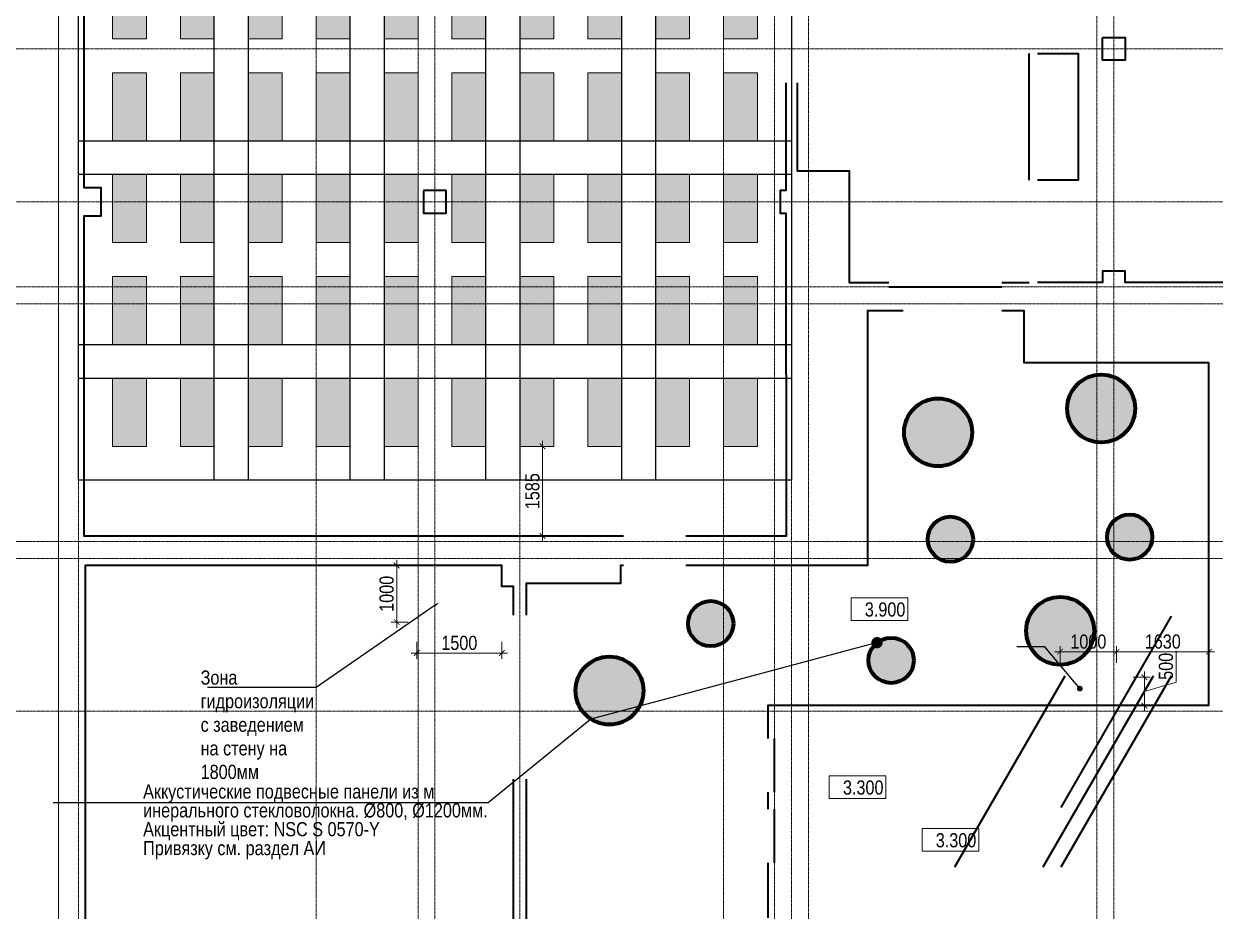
# Model space of a CAD drawing. Header units: millimetres. Extents: x -328335 to 1460319, y -208171 to 164069.
# Drawn here: x -967 to 20090, y 57669 to 73344 of the extents above; entities that cross this region are included whole.
import ezdxf
from ezdxf import colors
from ezdxf.entities.mleader import LeaderData, LeaderLine
from ezdxf.enums import TextEntityAlignment as Align
from ezdxf.math import Vec2, Vec3

# ---------------------------------------------------------------- set-up
doc = ezdxf.new("R2010")
doc.units = ezdxf.units.MM
doc.header["$LTSCALE"] = 0.5
doc.linetypes.add('CENTER', pattern=[50.8, 31.75, -6.35, 6.35, -6.35])
doc.linetypes.add('DASHED', pattern=[19.05, 12.7, -6.35])
doc.layers.get('Defpoints').update_dxf_attribs({"color": 140})
for name, color, linetype, lineweight in [('АИ_Плинтус', 3, 'Continuous', 9), ('АИ_Полы', 1, 'Continuous', 9), ('АИ_Полы марка', 1, 'Continuous', 13), ('АИ_Полы_размеры', 7, 'Continuous', 5), ('АР6_потолок_отм', 5, 'Continuous', 5), ('АЦ_Бафы', 8, 'Continuous', 0), ('АЦ_Выноски', 7, 'Continuous', 5), ('АЦ_Стены', 8, 'Continuous', 70)]:
    doc.layers.add(name, color=color, linetype=linetype, lineweight=lineweight)
doc.layers.add('АИ_Т_Профиль', color=2, linetype='Continuous', lineweight=40, true_color=0xffff00)
doc.layers.add('РД_Оси_100', color=7, linetype='Continuous', lineweight=0, true_color=0x525252)
doc.layers.add('АР6_Г_профиль плитки', color=220, linetype='Continuous', lineweight=35, plot=False)
doc.layers.add('АР_Делит', color=120, linetype='Continuous', lineweight=0, plot=False)
doc.layers.add('ФВ-5', color=7, linetype='Continuous')
doc.styles.add('Arial_Narrow_08', font='ARIALN.TTF', dxfattribs={"width": 0.8})
doc.styles.get("Standard").update_dxf_attribs({"font": 'romans.shx', "width": 0.75})
doc.styles.add('style1', font='ARIALN.TTF')
doc.dimstyles.new('Dim100_ареал', dxfattribs={"dimscale": 100, "dimtxt": 2.5, "dimasz": 1, "dimexe": 1, "dimexo": 1, "dimgap": 0.5, "dimtad": 1, "dimzin": 12, "dimdsep": 46, "dimtxsty": 'style1', "dimblk": 'ARCHTICK', "dimcen": 1, "dimdle": 1, "dimaunit": 1, "dimadec": 0, "dimazin": 3, "dimtfac": 1, "dimtmove": 1, "dimatfit": 3, "dimldrblk": 'OPEN30', "dimfxl": 2, "dimfxlon": 1, "dimtolj": 1, "dimtzin": 0, "dimlwd": 5, "dimlwe": 5, "dimarcsym": 0})

# ---------------------------------------------------------------- blocks, each defined once
blk = doc.blocks.new('СОШ_2200_АР_ОСИ_М100_28.05.24')
at = {"layer": 'АР_Делит', "color": 5, "linetype": 'DASHED'}
blk.add_lwpolyline([(114955, 135155), (114955, -355), (93595.036, -355), (93595.036, 13855), (94145, 13855), (94145, 68320), (66055, 68320), (66055, 13857.73), (83455, 13857.73), (83455, -355), (45245, -355), (45245, 13145), (44695, 13145), (44695, 26755), (45245, 26755), (45245, 68320), (20455, 68320), (20455, 26755), (27955, 26755), (27955, 13145), (-355, 13145), (-355, 100855), (37145, 100855), (37145, 129155)], dxfattribs=at)
at = {"layer": 'РД_Оси_100', "color": 8, "linetype": 'CENTER', "true_color": 0x808080}
for p, q in [((0, -6155), (0, 139938.679)), ((4200, -6155), (4200, 139938.679)), ((-5954.958, 72900), (95715.503, 72900)), ((29555, 61200), (-5954.958, 61200))]:
    blk.add_line(p, q, dxfattribs=at)
for points in [[(5849.555, 139938.679), (6000, 139538.679), (6000, -6194.559)], [(6300, -6195.83), (6300, 139538.679), (6450, 139938.679)], [(7800, -6155), (7800, 139938.679)], [(11400, 139938.679), (11400, -6155)], [(12000.12, -6155), (12300, -5755), (12300, 139538.679), (12000, 139938.679)], [(12600, -6155), (12600, 139938.679)], [(13200, -6155), (12900, -5755), (12900, 139538.679), (13220.167, 139939.357)], [(17850, 139938.679), (18000, 139538.679), (18000, -6194.092)], [(18300, -6196.31), (18300, 139538.679), (18450, 139938.679)], [(119910, 70200), (-5954.958, 70200)], [(95715.503, 68700), (-5454.958, 68700), (-5954.958, 68850)], [(78274.959, 68400), (-5454.958, 68400), (-5954.958, 68250)], [(29555, 64200), (-5454.958, 64200), (-5954.958, 64350)], [(29555, 63900), (-5454.958, 63900), (-5954.958, 63750)]]:
    blk.add_lwpolyline(points, dxfattribs=at)
blk = doc.blocks.new('Отметка_план')
at = {"color": 7, "lineweight": 5}
blk.add_lwpolyline([(0, 0), (10, 0), (10, 4), (0, 4)], close=True, dxfattribs=at)
at = {"style": 'Arial_Narrow_08', "width": 0.8}
blk.add_attdef('OTMG', text='', height=2.5, dxfattribs=at).set_placement((9.06, 0.7), align=Align.RIGHT)
blk = doc.blocks.new('_ArchTick')
at = {"color": 0, "linetype": 'ByBlock', "const_width": 0.15}
blk.add_lwpolyline([(-0.5, -0.5), (0.5, 0.5)], dxfattribs=at)
blk = doc.blocks.new('*D115')
at = {"layer": 'Defpoints', "color": 0, "transparency": 16777216}
for p in [(5980, 62775), (7480, 62775), (7480, 62229)]:
    blk.add_point(p, dxfattribs=at)
at = {"layer": 'АИ_Полы_размеры', "color": 0, "lineweight": 5, "transparency": 16777216}
for p, q in [((5980, 62429), (5980, 62129)), ((7480, 62429), (7480, 62129)), ((5880, 62229), (7580, 62229))]:
    blk.add_line(p, q, dxfattribs=at)
at = {"layer": 'АИ_Полы_размеры', "color": 0, "lineweight": 5, "transparency": 16777216, "xscale": 100, "yscale": 100, "zscale": 100, "rotation": 180}
blk.add_blockref('_ArchTick', (5980, 62229), dxfattribs=at)
at = {"layer": 'АИ_Полы_размеры', "color": 0, "lineweight": 5, "transparency": 16777216, "xscale": 100, "yscale": 100, "zscale": 100}
blk.add_blockref('_ArchTick', (7480, 62229), dxfattribs=at)
at = {"layer": 'АИ_Полы_размеры', "color": 0, "transparency": 16777216, "insert": (6730, 62407), "char_height": 250, "attachment_point": 5, "style": 'style1'}
blk.add_mtext('\\A1;1500', dxfattribs=at)
blk = doc.blocks.new('_Open30')
at = {"color": 0, "linetype": 'ByBlock', "lineweight": -2}
for p, q in [((-1, 0.27), (0, 0)), ((0, 0), (-1, -0.27)), ((0, 0), (-1, 0))]:
    blk.add_line(p, q, dxfattribs=at)
blk = doc.blocks.new('*D116')
at = {"layer": 'Defpoints', "color": 0, "transparency": 16777216}
for p in [(5624, 63775), (7480, 63775), (7480, 62775)]:
    blk.add_point(p, dxfattribs=at)
at = {"layer": 'АИ_Полы_размеры', "color": 0, "lineweight": 5, "transparency": 16777216}
for p, q in [((5624, 62675), (5624, 63875)), ((5824, 63775), (5524, 63775)), ((5824, 62775), (5524, 62775))]:
    blk.add_line(p, q, dxfattribs=at)
at = {"layer": 'АИ_Полы_размеры', "color": 0, "lineweight": 5, "transparency": 16777216, "xscale": 100, "yscale": 100, "zscale": 100}
for p, rotation in [((5624, 63775), 90), ((5624, 62775), 270)]:
    blk.add_blockref('_ArchTick', p, dxfattribs=dict(at, rotation=rotation))
at = {"layer": 'АИ_Полы_размеры', "color": 0, "transparency": 16777216, "insert": (5446, 63275), "char_height": 250, "attachment_point": 5, "rotation": 90, "style": 'style1'}
blk.add_mtext('\\A1;1000', dxfattribs=at)
blk = doc.blocks.new('*D146')
at = {"layer": 'Defpoints', "color": 0, "transparency": 16777216}
for p in [(18348, 62253), (17348, 61300), (18348, 61300)]:
    blk.add_point(p, dxfattribs=at)
at = {"layer": 'АИ_Полы_размеры', "color": 0, "lineweight": 5, "transparency": 16777216}
for p, q in [((17348, 62053), (17348, 62353)), ((18348, 62053), (18348, 62353)), ((17248, 62253), (18448, 62253))]:
    blk.add_line(p, q, dxfattribs=at)
at = {"layer": 'АИ_Полы_размеры', "color": 0, "lineweight": 5, "transparency": 16777216, "xscale": 100, "yscale": 100, "zscale": 100, "rotation": 180}
blk.add_blockref('_ArchTick', (17348, 62253), dxfattribs=at)
at = {"layer": 'АИ_Полы_размеры', "color": 0, "lineweight": 5, "transparency": 16777216, "xscale": 100, "yscale": 100, "zscale": 100}
blk.add_blockref('_ArchTick', (18348, 62253), dxfattribs=at)
at = {"layer": 'АИ_Полы_размеры', "color": 0, "transparency": 16777216, "insert": (17848, 62430), "char_height": 250, "attachment_point": 5, "style": 'style1'}
blk.add_mtext('\\A1;1000', dxfattribs=at)
blk = doc.blocks.new('*D147')
at = {"layer": 'Defpoints', "color": 0, "transparency": 16777216}
for p in [(18348, 61800), (18840, 61800), (18348, 61300)]:
    blk.add_point(p, dxfattribs=at)
at = {"layer": 'АИ_Полы_размеры', "color": 0, "lineweight": 5, "transparency": 16777216}
for p, q in [((19398, 61717), (19398, 62270)), ((18640, 61800), (18940, 61800)), ((18840, 61200), (18840, 61900)), ((18840, 61550), (19398, 61717)), ((18640, 61300), (18940, 61300))]:
    blk.add_line(p, q, dxfattribs=at)
at = {"layer": 'АИ_Полы_размеры', "color": 0, "lineweight": 5, "transparency": 16777216, "xscale": 100, "yscale": 100, "zscale": 100}
for p, rotation in [((18840, 61800), 90), ((18840, 61300), 270)]:
    blk.add_blockref('_ArchTick', p, dxfattribs=dict(at, rotation=rotation))
at = {"layer": 'АИ_Полы_размеры', "color": 0, "transparency": 16777216, "insert": (19220, 61994), "char_height": 250, "attachment_point": 5, "rotation": 90, "style": 'style1'}
blk.add_mtext('\\A1;500', dxfattribs=at)
blk = doc.blocks.new('*D148')
at = {"layer": 'Defpoints', "color": 0, "transparency": 16777216}
for p in [(19980, 62253), (18348, 61800), (19980, 61800)]:
    blk.add_point(p, dxfattribs=at)
at = {"layer": 'АИ_Полы_размеры', "color": 0, "lineweight": 5, "transparency": 16777216}
for p, q in [((18348, 62053), (18348, 62353)), ((19980, 62053), (19980, 62353)), ((18248, 62253), (20080, 62253))]:
    blk.add_line(p, q, dxfattribs=at)
at = {"layer": 'АИ_Полы_размеры', "color": 0, "lineweight": 5, "transparency": 16777216, "xscale": 100, "yscale": 100, "zscale": 100, "rotation": 180}
blk.add_blockref('_ArchTick', (18348, 62253), dxfattribs=at)
at = {"layer": 'АИ_Полы_размеры', "color": 0, "lineweight": 5, "transparency": 16777216, "xscale": 100, "yscale": 100, "zscale": 100}
blk.add_blockref('_ArchTick', (19980, 62253), dxfattribs=at)
at = {"layer": 'АИ_Полы_размеры', "color": 0, "transparency": 16777216, "insert": (19164, 62430), "char_height": 250, "attachment_point": 5, "style": 'style1'}
blk.add_mtext('\\A1;1630', dxfattribs=at)
blk = doc.blocks.new('Баф_ж1_1200')
at = {"layer": 'АЦ_Стены', "true_color": 0xfad500}
h = blk.add_hatch(color=40, dxfattribs=at)
h.dxf.hatch_style = 1
h.paths.add_polyline_path([(600, 0, 1), (-600, 0, 1)])
at = {"layer": 'АЦ_Стены', "color": 40, "true_color": 0xfad500}
blk.add_circle((0, 0), 600, dxfattribs=at)
blk = doc.blocks.new('Баф_ж1_800')
at = {"layer": 'АЦ_Стены', "true_color": 0xfad500}
h = blk.add_hatch(color=40, dxfattribs=at)
h.dxf.hatch_style = 1
h.paths.add_polyline_path([(400, 0, 1), (-400, 0, 1)])
at = {"layer": 'АЦ_Стены', "color": 40, "true_color": 0xfad500}
blk.add_circle((0, 0), 400, dxfattribs=at)
blk = doc.blocks.new('_Dot')
at = {"color": 0, "linetype": 'ByBlock', "lineweight": -2}
blk.add_line((-0.5, 0), (-1, 0), dxfattribs=at)
at = {"color": 0, "linetype": 'ByBlock', "const_width": 0.5}
blk.add_lwpolyline([(-0.25, 0, 1), (0.25, 0, 1)], format="xyb", close=True, dxfattribs=at)
blk = doc.blocks.new('Робокласс_бафы')
at = {"layer": 'ФВ-5'}
h = blk.add_hatch(color=254, dxfattribs=at)
h.dxf.hatch_style = 1
h.paths.add_polyline_path([(0, 1200), (-600, 1200), (-600, 0), (0, 0)])
h.paths.add_polyline_path([(1200, 1200), (600, 1200), (600, 0), (1200, 0)])
h.paths.add_polyline_path([(0, -600), (-600, -600), (-600, -1800), (0, -1800)])
h.paths.add_polyline_path([(1200, -600), (600, -600), (600, -1800), (1200, -1800)])
at = {"layer": 'Defpoints'}
blk.add_lwpolyline([(-1200, 1800), (1800, 1800), (1800, -2400), (-1200, -2400)], close=True, dxfattribs=at)
at = {"layer": 'АЦ_Бафы', "color": 5, "lineweight": 5}
for points in [[(-600, 1200), (0, 1200), (0, 0), (-600, 0), (-600, 1200)], [(600, 1200), (1200, 1200), (1200, 0), (600, 0), (600, 1200)], [(-600, -600), (0, -600), (0, -1800), (-600, -1800), (-600, -600)], [(600, -600), (1200, -600), (1200, -1800), (600, -1800), (600, -600)]]:
    blk.add_lwpolyline(points, close=True, dxfattribs=at)
blk = doc.blocks.new('Робокласс_бафы_1')
at = {"layer": 'ФВ-5'}
h = blk.add_hatch(color=254, dxfattribs=at)
h.dxf.hatch_style = 1
h.paths.add_polyline_path([(0, 1200), (-600, 1200), (-600, 0), (0, 0)])
h.paths.add_polyline_path([(1200, 1200), (600, 1200), (600, 0), (1200, 0)])
at = {"layer": 'Defpoints'}
blk.add_lwpolyline([(-1200, 1800), (1800, 1800), (1800, -600), (-1200, -600)], close=True, dxfattribs=at)
at = {"layer": 'АЦ_Бафы', "color": 5, "lineweight": 5}
for points in [[(-600, 1200), (0, 1200), (0, 0), (-600, 0), (-600, 1200)], [(600, 1200), (1200, 1200), (1200, 0), (600, 0), (600, 1200)]]:
    blk.add_lwpolyline(points, close=True, dxfattribs=at)
blk = doc.blocks.new('*D420')
at = {"layer": 'Defpoints', "color": 0, "lineweight": 0, "transparency": 16777216}
for p in [(8400, 65880), (8201, 64295), (8400, 64295)]:
    blk.add_point(p, dxfattribs=at)
at = {"layer": 'АЦ_Бафы', "color": 0, "lineweight": 5, "transparency": 16777216}
for p, q in [((8201, 65980), (8201, 64195)), ((8300, 65880), (8101, 65880)), ((8300, 64295), (8101, 64295))]:
    blk.add_line(p, q, dxfattribs=at)
at = {"layer": 'АЦ_Бафы', "color": 0, "lineweight": 5, "transparency": 16777216, "xscale": 100, "yscale": 100, "zscale": 100}
for p, rotation in [((8201, 65880), 90), ((8201, 64295), 270)]:
    blk.add_blockref('_ArchTick', p, dxfattribs=dict(at, rotation=rotation))
at = {"layer": 'АЦ_Бафы', "color": 0, "lineweight": 0, "transparency": 16777216, "insert": (8023, 65088), "char_height": 250, "attachment_point": 5, "rotation": 90, "style": 'style1'}
blk.add_mtext('\\A1;1585', dxfattribs=at)

msp = doc.modelspace()

# ---------------------------------------------------------------- linework, layer by layer
at = {"layer": 'АИ_Плинтус', "color": 24, "linetype": 'ByBlock', "lineweight": 35, "true_color": 0xa52900}
for points in [[(9634.302, 64295), (100, 64295), (100, 69950), (400, 69950), (400, 70450), (100, 70450), (100, 75950), (400, 75950), (400, 76450), (100, 76450), (100, 81950), (400, 81950), (400, 82080), (6100, 82080), (6100, 82000), (6500, 82000), (6500, 82080)], [(12500, 72300), (12500, 70400), (12400, 70400), (12400, 70000), (12500, 70000), (12505.048, 64295), (10734.302, 64295)], [(6100, 70400), (6100, 70000), (6500, 70000), (6500, 70400), (6100, 70400)], [(14575, 68275), (13945, 68275), (13945, 63775), (10734.302, 63775)], [(12190, 60720), (12190, 61310), (19980, 61310), (19980, 67353.02), (16715, 67356.354), (16715, 68275), (16320, 68275)], [(7690, 62900), (7690, 63405), (7480, 63405), (7480, 63775), (120, 63775), (120, 45400), (7690, 45400), (7690, 50800)], [(9634.302, 63775), (9580, 63775), (9580, 63455), (7910, 63455), (7910, 62900)], [(7690, 53700), (7690, 60000)], [(7910, 60000), (7910, 53700)], [(12190, 59470), (12190, 59770)], [(12190, 57550), (12190, 58520)]]:
    msp.add_lwpolyline(points, dxfattribs=at)
at = {"layer": 'АИ_Плинтус', "color": 160, "linetype": 'ByBlock', "lineweight": 35, "true_color": 0x003fff}
for points in [[(27500, 79100), (27400, 79100), (27400, 78700), (27500, 78700), (27500, 78115), (25880, 78115), (25880, 76815), (25280, 76815), (25280, 71575), (27500, 71575), (27500, 69075), (27400, 69075), (27400, 68775), (24400, 68775), (24400, 68975), (24000, 68975), (24000, 68775), (18500, 68775), (18500, 68975), (18100, 68975), (18100, 68775.008), (16950, 68775.008)], [(16800, 70580), (16800, 72820)], [(16950, 72820), (17670, 72820), (17670, 70580), (16950, 70580)], [(12700, 72300), (12700, 70745), (13620, 70745), (13620, 68775.008), (14320, 68775.008)], [(16320, 68775.008), (16800, 68775.008)]]:
    msp.add_lwpolyline(points, dxfattribs=at)
msp.add_lwpolyline([(18100, 73100), (18500, 73100), (18500, 72700), (18100, 72700)], close=True, dxfattribs=at)
at = {"layer": 'АИ_Т_Профиль', "linetype": 'ByBlock', "lineweight": 35}
for points in [[(14320, 68700), (16320, 68700)], [(12300, 59770), (12300, 60720)], [(12300, 58520), (12300, 59470)]]:
    msp.add_lwpolyline(points, dxfattribs=at)
at = {"layer": 'АР6_Г_профиль плитки'}
for points in [[(17370, 59500), (19320, 62877.499)], [(15490.001, 58450), (17440.001, 61827.499)], [(17050, 58450), (19000, 61827.499)], [(17370, 58449.999), (19320, 61827.498)]]:
    msp.add_lwpolyline(points, dxfattribs=at)

# ---------------------------------------------------------------- block references
at = {"layer": 'АР6_потолок_отм'}
ref = msp.add_blockref('Отметка_план', (13656.854, 62803.774), dxfattribs=dict(at, xscale=100, yscale=100, zscale=100))
ref.add_attrib('OTMG', '3.900', dxfattribs={"layer": '0', "color": 0, "height": 250, "style": 'style1'}).set_placement((14614.272, 63123.591), align=Align.TOP_RIGHT)
ref = msp.add_blockref('Отметка_план', (13270.04, 59658.748), dxfattribs=dict(at, xscale=100, yscale=100, zscale=100))
ref.add_attrib('OTMG', '3.300', dxfattribs={"layer": '0', "color": 0, "height": 250, "style": 'style1'}).set_placement((14227.458, 59978.564), align=Align.TOP_RIGHT)
ref = msp.add_blockref('Отметка_план', (14910.369, 58726.956), dxfattribs=dict(at, xscale=100, yscale=100, zscale=100))
ref.add_attrib('OTMG', '3.300', dxfattribs={"layer": '0', "color": 0, "height": 250, "style": 'style1'}).set_placement((15867.786, 59046.772), align=Align.TOP_RIGHT)
at = {"layer": 'АЦ_Бафы'}
for name, p in [('Робокласс_бафы', (1200, 73080.002)), ('Робокласс_бафы', (3600, 73080.002)), ('Робокласс_бафы', (6000, 73080.002)), ('Робокласс_бафы', (8400, 73080.002)), ('Робокласс_бафы', (10800, 73080.002)), ('Робокласс_бафы', (1200, 69480.003)), ('Робокласс_бафы', (3600, 69480.003)), ('Робокласс_бафы', (6000, 69480.003)), ('Робокласс_бафы', (8400, 69480.003)), ('Робокласс_бафы', (10800, 69480.003)), ('Робокласс_бафы_1', (1200, 65880.004)), ('Робокласс_бафы_1', (3600, 65880.004)), ('Робокласс_бафы_1', (6000, 65880.005)), ('Робокласс_бафы_1', (8400, 65880.004)), ('Робокласс_бафы_1', (10800, 65880.004)), ('Баф_ж1_1200', (18075.745, 66548.628)), ('Баф_ж1_1200', (15192.672, 66127.173)), ('Баф_ж1_800', (18578.384, 64276.222)), ('Баф_ж1_800', (15410.804, 64238.084)), ('Баф_ж1_1200', (17350.825, 62620.999)), ('Баф_ж1_800', (11174.398, 62748.894)), ('Баф_ж1_800', (14362.909, 62099.172)), ('Баф_ж1_1200', (9383.993, 61565.51))]:
    msp.add_blockref(name, p, dxfattribs=at)
at = {"layer": 'РД_Оси_100'}
msp.add_blockref('СОШ_2200_АР_ОСИ_М100_28.05.24', (0, 0), dxfattribs=at)

# ---------------------------------------------------------------- dimensions: what is measured, and where the dimension line sits
at = {"layer": 'АИ_Полы_размеры'}
for base, p1, p2, picture, middle in [((5623.918, 63775), (7480, 62775), (7480, 63775), '*D116', (5446.275, 63275)), ((18840.157, 61800), (18347.792, 61300), (18347.792, 61800), '*D147', (19220.443, 61767.379))]:
    dim = msp.add_linear_dim(base=base, p1=p1, p2=p2, angle=90, dimstyle='Dim100_ареал', dxfattribs=at)
    dim.commit()
    dim.dimension.update_dxf_attribs({"geometry": picture, "text_midpoint": middle})
for base, p1, p2, picture, middle in [((7480, 62228.915), (5980, 62775), (7480, 62775), '*D115', (6730, 62406.558)), ((18347.792, 62252.609), (17347.792, 61300), (18347.792, 61300), '*D146', (17847.792, 62430.252))]:
    dim = msp.add_linear_dim(base=base, p1=p1, p2=p2, dimstyle='Dim100_ареал', dxfattribs=at)
    dim.commit()
    dim.dimension.update_dxf_attribs({"geometry": picture, "text_midpoint": middle})
dim = msp.add_linear_dim(base=(19980, 62252.609), p1=(18347.792, 61800), p2=(19980, 61800), text='1630', dimstyle='Dim100_ареал', dxfattribs=at)
dim.commit()
dim.dimension.update_dxf_attribs({"geometry": '*D148', "text_midpoint": (19163.896, 62430.252)})
at = {"layer": 'АЦ_Бафы', "lineweight": 0}
dim = msp.add_linear_dim(base=(8201.027, 64295), p1=(8400, 65880.004), p2=(8400, 64295), angle=90, dimstyle='Dim100_ареал', dxfattribs=at)
dim.commit()
dim.dimension.update_dxf_attribs({"geometry": '*D420', "text_midpoint": (8023.384, 65087.502)})

# ---------------------------------------------------------------- leaders
at = {"layer": 'АИ_Полы', "color": 7, "lineweight": 0}
ml = msp.add_multileader_mtext('Standard', dxfattribs=at)
ml.set_content('Зона гидроизоляции\\Pс заведением на стену на 1800мм', color=7, style='style1')
ml.set_leader_properties()
ml.build(insert=Vec2(0, 0))
ml.multileader.update_dxf_attribs({"text_left_attachment_type": 6, "text_right_attachment_type": 6, "dogleg_length": 0.36, "arrow_head_size": 100})
ctx = ml.context
ctx.base_point, ctx.char_height, ctx.arrow_head_size, ctx.landing_gap_size, ctx.plane_origin = Vec3(2157.943, 61620.956), 250, 100, 0, Vec3(74856.726, 45094.551)
ctx.left_attachment, ctx.right_attachment = 6, 6
notes = []
notes.append((ctx, [(1, (1, 1, 0), (4200, 61620.956), (-1, 0), 73.094, [(0, [(6384.604, 63128.537)], 0, [])])]))
ctx.mtext.insert, ctx.mtext.rotation, ctx.mtext.width, ctx.mtext.defined_height, ctx.mtext.flow_direction = Vec3(2157.943, 61920.956), 6.283185307, 1831.10562, 363.96, 5
at = {"layer": 'АИ_Полы марка', "color": 0}
ml = msp.add_multileader_mtext('Standard', dxfattribs=at)
ml.set_content('')
ml.set_leader_properties()
ml.set_arrow_properties(name='DOT')
ml.build(insert=Vec2(0, 0))
ml.multileader.update_dxf_attribs({"text_right_attachment_type": 6, "dogleg_length": 3, "arrow_head_size": 100, "scale": 100})
ctx = ml.context
ctx.base_point, ctx.scale, ctx.char_height, ctx.arrow_head_size, ctx.landing_gap_size, ctx.plane_origin = Vec3(16381.614, 62465.231), 100, 250, 100, 200, Vec3(17697.792, 61600)
ctx.right_attachment, ctx.text_align_type = 6, 2
notes.append((ctx, [(0, (1, 1, 0), (17081.614, 62340.231), (-1, 0), 300, [(0, [(17697.792, 61600)], 0, [])])]))
ctx.mtext.insert, ctx.mtext.alignment, ctx.mtext.flow_direction = Vec3(16581.614, 62590.231), 3, 5
at = {"layer": 'АЦ_Выноски'}
ml = msp.add_multileader_mtext('Standard', dxfattribs=at)
ml.set_content('Окраска потолков в ЛК\\P\\pxa0.66667;Акцентный цвет: {\\C240;\\c2367469;NSC S 0570-Y}', color=256, style='style1')
ml.set_leader_properties(color=256)
ml.set_arrow_properties(name='DOT')
ml.build(insert=Vec2(0, 0))
ml.multileader.update_dxf_attribs({"has_dogleg": 0, "text_left_attachment_type": 6, "text_right_attachment_type": 6, "arrow_head_size": 200, "scale": 100})
ctx = ml.context
ctx.base_point, ctx.scale, ctx.char_height, ctx.arrow_head_size, ctx.landing_gap_size, ctx.plane_origin, ctx.plane_x_axis, ctx.plane_y_axis = Vec3(-44647.78, 68544.542), 100, 500, 200, 50, Vec3(-51090.499, 65105.115), Vec3(1, 0.00000001), Vec3(-0.00000001, 1)
ctx.left_attachment, ctx.right_attachment = 6, 6
notes.append((ctx, [(1, (1, 1, 0), (-45447.78, 68544.542), (1, 0.00000001), 800, [(0, [(-54684.182, 62367.673)], 0, [])])]))
ctx.mtext.insert, ctx.mtext.text_direction, ctx.mtext.rotation, ctx.mtext.width, ctx.mtext.line_spacing_factor, ctx.mtext.flow_direction = Vec3(-44597.78, 69183.355), Vec3(1, 0.00000001), 0.00000001, 11047.033, 0.8, 5
ml = msp.add_multileader_mtext('Standard', dxfattribs=at)
ml.set_content('Окраска потолков в ЛК\\P\\pxa0.66667;Акцентный цвет: {\\C240;\\c2367469;NSC S 0570-Y20R}', color=256, style='style1')
ml.set_leader_properties(color=256)
ml.set_arrow_properties(name='DOT')
ml.build(insert=Vec2(0, 0))
ml.multileader.update_dxf_attribs({"has_dogleg": 0, "text_left_attachment_type": 6, "text_right_attachment_type": 6, "arrow_head_size": 200, "scale": 100})
ctx = ml.context
ctx.base_point, ctx.scale, ctx.char_height, ctx.arrow_head_size, ctx.landing_gap_size, ctx.plane_origin, ctx.plane_x_axis, ctx.plane_y_axis = Vec3(-44647.78, 67044.542), 100, 500, 200, 50, Vec3(-51090.499, 63605.115), Vec3(1, 0.00000001), Vec3(-0.00000001, 1)
ctx.left_attachment, ctx.right_attachment = 6, 6
notes.append((ctx, [(1, (1, 1, 0), (-45447.78, 67044.542), (1, 0.00000001), 800, [(0, [(-54684.182, 60867.673)], 0, [])])]))
ctx.mtext.insert, ctx.mtext.text_direction, ctx.mtext.rotation, ctx.mtext.width, ctx.mtext.line_spacing_factor, ctx.mtext.flow_direction = Vec3(-44597.78, 67683.355), Vec3(1, 0.00000001), 0.00000001, 11047.033, 0.8, 5
ml = msp.add_multileader_mtext('Standard', dxfattribs=at)
ml.set_content('Окраска потолков в ЛК\\P\\pxa0.66667;Акцентный цвет: {\\C240;\\c2367469;NSC S 2030-R 80B}', color=256, style='style1')
ml.set_leader_properties(color=256)
ml.set_arrow_properties(name='DOT')
ml.build(insert=Vec2(0, 0))
ml.multileader.update_dxf_attribs({"has_dogleg": 0, "text_left_attachment_type": 6, "text_right_attachment_type": 6, "arrow_head_size": 200, "scale": 100})
ctx = ml.context
ctx.base_point, ctx.scale, ctx.char_height, ctx.arrow_head_size, ctx.landing_gap_size, ctx.plane_origin, ctx.plane_x_axis, ctx.plane_y_axis = Vec3(-44647.78, 65544.542), 100, 500, 200, 50, Vec3(-51090.499, 62105.115), Vec3(1, 0.00000001), Vec3(-0.00000001, 1)
ctx.left_attachment, ctx.right_attachment = 6, 6
notes.append((ctx, [(1, (1, 1, 0), (-45447.78, 65544.542), (1, 0.00000001), 800, [(0, [(-54684.182, 59367.673)], 0, [])])]))
ctx.mtext.insert, ctx.mtext.text_direction, ctx.mtext.rotation, ctx.mtext.width, ctx.mtext.line_spacing_factor, ctx.mtext.flow_direction = Vec3(-44597.78, 66183.355), Vec3(1, 0.00000001), 0.00000001, 11047.033, 0.8, 5
ml = msp.add_multileader_mtext('Standard', dxfattribs=at)
ml.set_content('Окраска потолков в ЛК\\P\\pxa0.66667;Акцентный цвет: {\\C240;\\c2367469;NSC S 5020 R 70В}', color=256, style='style1')
ml.set_leader_properties(color=256)
ml.set_arrow_properties(name='DOT')
ml.build(insert=Vec2(0, 0))
ml.multileader.update_dxf_attribs({"has_dogleg": 0, "text_left_attachment_type": 6, "text_right_attachment_type": 6, "arrow_head_size": 200, "scale": 100})
ctx = ml.context
ctx.base_point, ctx.scale, ctx.char_height, ctx.arrow_head_size, ctx.landing_gap_size, ctx.plane_origin, ctx.plane_x_axis, ctx.plane_y_axis = Vec3(-44647.78, 64044.542), 100, 500, 200, 50, Vec3(-51090.499, 60605.115), Vec3(1, 0.00000001), Vec3(-0.00000001, 1)
ctx.left_attachment, ctx.right_attachment = 6, 6
notes.append((ctx, [(1, (1, 1, 0), (-45447.78, 64044.542), (1, 0.00000001), 800, [(0, [(-54684.182, 57867.673)], 0, [])])]))
ctx.mtext.insert, ctx.mtext.text_direction, ctx.mtext.rotation, ctx.mtext.width, ctx.mtext.line_spacing_factor, ctx.mtext.flow_direction = Vec3(-44597.78, 64683.355), Vec3(1, 0.00000001), 0.00000001, 11047.033, 0.8, 5
ml = msp.add_multileader_mtext('Standard', dxfattribs=at)
ml.set_content('Окраска потолков в ЛК\\P\\pxa0.66667;Акцентный цвет: {\\C240;\\c2367469;NSC S 4020 R90B}', color=256, style='style1')
ml.set_leader_properties(color=256)
ml.set_arrow_properties(name='DOT')
ml.build(insert=Vec2(0, 0))
ml.multileader.update_dxf_attribs({"has_dogleg": 0, "text_left_attachment_type": 6, "text_right_attachment_type": 6, "arrow_head_size": 200, "scale": 100})
ctx = ml.context
ctx.base_point, ctx.scale, ctx.char_height, ctx.arrow_head_size, ctx.landing_gap_size, ctx.plane_origin, ctx.plane_x_axis, ctx.plane_y_axis = Vec3(-44647.78, 62544.542), 100, 500, 200, 50, Vec3(-51090.499, 59105.115), Vec3(1, 0.00000001), Vec3(-0.00000001, 1)
ctx.left_attachment, ctx.right_attachment = 6, 6
notes.append((ctx, [(1, (1, 1, 0), (-45447.78, 62544.542), (1, 0.00000001), 800, [(0, [(-54684.182, 56367.673)], 0, [])])]))
ctx.mtext.insert, ctx.mtext.text_direction, ctx.mtext.rotation, ctx.mtext.width, ctx.mtext.defined_height, ctx.mtext.line_spacing_factor, ctx.mtext.flow_direction = Vec3(-44597.78, 63183.355), Vec3(1, 0.00000001), 0.00000001, 12264.07511, 1489.882, 0.8, 5
ml = msp.add_multileader_mtext('Standard', dxfattribs=at)
ml.set_content('Аккустические подвесные панели из м\\Pинерального стекловолокна. %%C800, %%C1200мм.\\P\\pxa0.66667;Акцентный цвет: {\\C240;\\c2367469;NSC S 0570-Y\\PПривязку см. раздел АИ}', color=256, style='style1')
ml.set_leader_properties(color=256)
ml.set_arrow_properties(name='DOT')
ml.build(insert=Vec2(0, 0))
ml.multileader.update_dxf_attribs({"has_dogleg": 0, "text_left_attachment_type": 6, "text_right_attachment_type": 6, "arrow_head_size": 200, "scale": 100})
ctx = ml.context
ctx.base_point, ctx.scale, ctx.char_height, ctx.arrow_head_size, ctx.landing_gap_size, ctx.plane_origin, ctx.plane_x_axis, ctx.plane_y_axis = Vec3(1091.645, 59585.055), 100, 250, 200, 50, Vec3(20566.994, 64892.089), Vec3(1, 0.00000001), Vec3(-0.00000001, 1)
ctx.left_attachment, ctx.right_attachment = 6, 6
notes.append((ctx, [(0, (1, 1, 0), (8039.224, 59585.055), (-1, -0.00000001), 800, [(1, [(14112.867, 62411.389), (9056.927, 61062.491)], 0, [])])]))
ctx.mtext.insert, ctx.mtext.text_direction, ctx.mtext.rotation, ctx.mtext.width, ctx.mtext.line_spacing_factor, ctx.mtext.flow_direction = Vec3(1141.645, 59908.554), Vec3(1, 0.00000001), 0.00000001, 11047.033, 0.8, 5
ml = msp.add_multileader_mtext('Standard', dxfattribs=at)
ml.set_content('Окраска потолков в ЛК\\P\\pxa0.66667;Акцентный цвет: {\\C240;\\c2367469;NSC S 5030} {\\C240;\\c2367469;R90B}', color=256, style='style1')
ml.set_leader_properties(color=256)
ml.set_arrow_properties(name='DOT')
ml.build(insert=Vec2(0, 0))
ml.multileader.update_dxf_attribs({"has_dogleg": 0, "text_left_attachment_type": 6, "text_right_attachment_type": 6, "arrow_head_size": 200, "scale": 100})
ctx = ml.context
ctx.base_point, ctx.scale, ctx.char_height, ctx.arrow_head_size, ctx.landing_gap_size, ctx.plane_origin, ctx.plane_x_axis, ctx.plane_y_axis = Vec3(-44647.78, 61044.542), 100, 500, 200, 50, Vec3(-51090.499, 57605.115), Vec3(1, 0.00000001), Vec3(-0.00000001, 1)
ctx.left_attachment, ctx.right_attachment = 6, 6
notes.append((ctx, [(1, (1, 1, 0), (-45447.78, 61044.542), (1, 0.00000001), 800, [(0, [(-54684.182, 54867.673)], 0, [])])]))
ctx.mtext.insert, ctx.mtext.text_direction, ctx.mtext.rotation, ctx.mtext.width, ctx.mtext.line_spacing_factor, ctx.mtext.flow_direction = Vec3(-44597.78, 61683.355), Vec3(1, 0.00000001), 0.00000001, 11047.033, 0.8, 5
ml = msp.add_multileader_mtext('Standard', dxfattribs=at)
ml.set_content('Окраска потолков в ЛК\\P\\pxa0.66667;Акцентный цвет: {\\C240;\\c2367469;NSC S 2020-R60B}', color=256, style='style1')
ml.set_leader_properties(color=256)
ml.set_arrow_properties(name='DOT')
ml.build(insert=Vec2(0, 0))
ml.multileader.update_dxf_attribs({"has_dogleg": 0, "text_left_attachment_type": 6, "text_right_attachment_type": 6, "arrow_head_size": 200, "scale": 100})
ctx = ml.context
ctx.base_point, ctx.scale, ctx.char_height, ctx.arrow_head_size, ctx.landing_gap_size, ctx.plane_origin, ctx.plane_x_axis, ctx.plane_y_axis = Vec3(-44647.78, 59544.542), 100, 500, 200, 50, Vec3(-51090.499, 56105.115), Vec3(1, 0.00000001), Vec3(-0.00000001, 1)
ctx.left_attachment, ctx.right_attachment = 6, 6
notes.append((ctx, [(1, (1, 1, 0), (-45447.78, 59544.542), (1, 0.00000001), 800, [(0, [(-54684.182, 53367.673)], 0, [])])]))
ctx.mtext.insert, ctx.mtext.text_direction, ctx.mtext.rotation, ctx.mtext.width, ctx.mtext.line_spacing_factor, ctx.mtext.flow_direction = Vec3(-44597.78, 60183.355), Vec3(1, 0.00000001), 0.00000001, 11047.033, 0.8, 5
ml = msp.add_multileader_mtext('Standard', dxfattribs=at)
ml.set_content('Окраска потолков в ЛК\\P\\pxa0.66667;Акцентный цвет: {\\C240;\\c2367469;NSC S 3020-R40B}', color=256, style='style1')
ml.set_leader_properties(color=256)
ml.set_arrow_properties(name='DOT')
ml.build(insert=Vec2(0, 0))
ml.multileader.update_dxf_attribs({"has_dogleg": 0, "text_left_attachment_type": 6, "text_right_attachment_type": 6, "arrow_head_size": 200, "scale": 100})
ctx = ml.context
ctx.base_point, ctx.scale, ctx.char_height, ctx.arrow_head_size, ctx.landing_gap_size, ctx.plane_origin, ctx.plane_x_axis, ctx.plane_y_axis = Vec3(-44647.78, 58044.542), 100, 500, 200, 50, Vec3(-51090.499, 54605.115), Vec3(1, 0.00000001), Vec3(-0.00000001, 1)
ctx.left_attachment, ctx.right_attachment = 6, 6
notes.append((ctx, [(1, (1, 1, 0), (-45447.78, 58044.542), (1, 0.00000001), 800, [(0, [(-54684.182, 51867.673)], 0, [])])]))
ctx.mtext.insert, ctx.mtext.text_direction, ctx.mtext.rotation, ctx.mtext.width, ctx.mtext.line_spacing_factor, ctx.mtext.flow_direction = Vec3(-44597.78, 58683.355), Vec3(1, 0.00000001), 0.00000001, 11047.033, 0.8, 5
for ctx, leaders in notes:
    for number, flags, end, landing, length, lines in leaders:
        leader = LeaderData()
        leader.index, (leader.has_last_leader_line, leader.has_dogleg_vector, leader.attachment_direction) = number, flags
        leader.last_leader_point, leader.dogleg_vector, leader.dogleg_length = Vec3(end), Vec3(landing), length
        for number, points, colour, breaks in lines:
            line = LeaderLine()
            line.index, line.vertices, line.color, line.breaks = number, Vec3.list(points), colors.encode_raw_color(colour), breaks
            leader.lines.append(line)
        ctx.leaders.append(leader)

doc.saveas('drawing.dxf')
